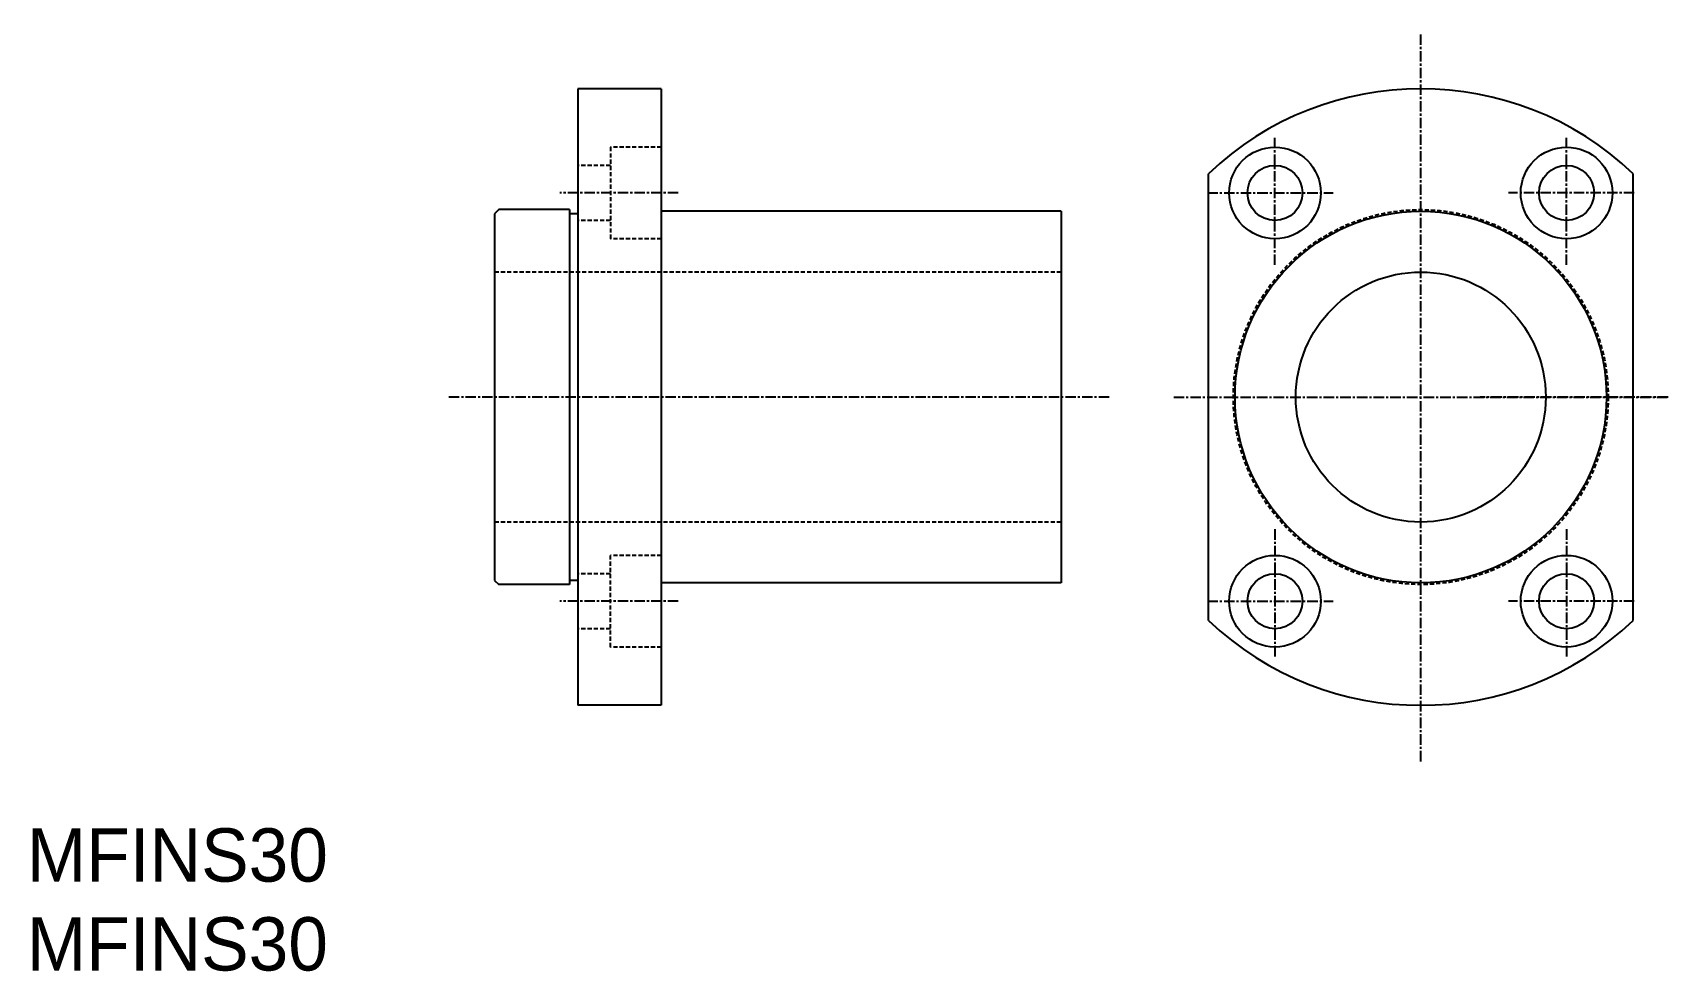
# Model space of a CAD drawing. Extents: x 11 to 207, y 10 to 123.
import ezdxf

# ---------------------------------------------------------------- set-up
doc = ezdxf.new("R2010")
doc.units = 0
doc.linetypes.add('CENTER', pattern=[2, 1.25, -0.25, 0.25, -0.25])
doc.linetypes.add('DASHED', pattern=[0.75, 0.5, -0.25])
doc.layers.get('0').update_dxf_attribs({"linetype": 'CONTINUOUS'})
doc.layers.add('CENTER', color=1, linetype='CENTER')

msp = doc.modelspace()

# ---------------------------------------------------------------- linework, layer by layer
at = {"color": 7, "linetype": 'CONTINUOUS'}
for p, q in [((76.15, 115.83), (76.15, 41.83)), ((86.15, 115.83), (76.15, 115.83)), ((86.15, 115.83), (86.15, 41.83)), ((151.82, 52.02), (151.82, 105.64)), ((202.82, 52.02), (202.82, 105.64)), ((66.65, 101.33), (66.15, 100.83)), ((66.15, 100.83), (66.15, 56.83)), ((75.15, 101.33), (66.65, 101.33)), ((75.15, 101.33), (75.15, 56.33)), ((76.15, 100.83), (75.15, 100.83)), ((134.15, 101.13), (86.15, 101.13)), ((134.15, 101.13), (134.15, 56.53)), ((66.15, 93.83), (66.15, 93.83)), ((66.15, 56.83), (66.65, 56.33)), ((75.15, 56.33), (66.65, 56.33)), ((76.15, 56.83), (75.15, 56.83)), ((134.15, 56.53), (86.15, 56.53)), ((86.15, 56.53), (86.15, 56.53)), ((86.15, 41.83), (76.15, 41.83))]:
    msp.add_line(p, q, dxfattribs=at)
at = {"color": 3, "linetype": 'DASHED'}
for p, q in [((86.15, 108.83), (80.05, 108.83)), ((80.05, 108.83), (80.05, 97.83)), ((80.05, 106.63), (76.15, 106.63)), ((80.05, 100.03), (76.15, 100.03)), ((86.15, 97.83), (80.05, 97.83)), ((134.15, 93.83), (66.15, 93.83)), ((134.15, 63.83), (66.15, 63.83)), ((86.15, 59.83), (80.05, 59.83)), ((80.05, 48.83), (80.05, 59.83)), ((80.05, 57.63), (76.15, 57.63)), ((80.05, 51.03), (76.15, 51.03)), ((86.15, 48.83), (80.05, 48.83))]:
    msp.add_line(p, q, dxfattribs=at)
at = {"color": 7, "linetype": 'CONTINUOUS'}
for centre, radius in [((159.82, 103.33), 5.5), ((194.82, 103.33), 5.5), ((159.82, 103.33), 3.3), ((194.82, 103.33), 3.3), ((177.32, 78.83), 22.3), ((177.32, 78.83), 15), ((159.82, 54.33), 5.5), ((194.82, 54.33), 5.5), ((159.82, 54.33), 3.3), ((194.82, 54.33), 3.3)]:
    msp.add_circle(centre, radius, dxfattribs=at)
at = {"color": 3, "linetype": 'DASHED'}
msp.add_circle((177.32, 78.83), 22.5, dxfattribs=at)
at = {"color": 7, "linetype": 'CONTINUOUS'}
for start, end in [(46.434, 133.566), (226.434, 313.566)]:
    msp.add_arc((177.32, 78.83), 37, start, end, dxfattribs=at)
at = {"layer": 'CENTER', "color": 1, "linetype": 'CENTER'}
for p, q in [((177.32, 35.1), (177.32, 122.56)), ((159.82, 94.7), (159.82, 110.17)), ((194.82, 94.7), (194.82, 110.17)), ((88.18, 103.33), (73.96, 103.33)), ((151.7, 103.33), (166.8, 103.33)), ((202.94, 103.33), (187.84, 103.33)), ((139.91, 78.83), (60.48, 78.83)), ((147.66, 78.83), (207.03, 78.83)), ((207.03, 78.83), (184.44, 78.83)), ((159.82, 62.96), (159.82, 47.49)), ((194.82, 62.96), (194.82, 47.49)), ((88.18, 54.33), (73.96, 54.33)), ((151.7, 54.33), (166.8, 54.33)), ((202.94, 54.33), (187.84, 54.33))]:
    msp.add_line(p, q, dxfattribs=at)

# ---------------------------------------------------------------- texts
at = {"color": 7, "linetype": 'CONTINUOUS'}
for p in [(10, 20.67), (10, 10)]:
    msp.add_text('MFINS30', height=6.4, dxfattribs=at).set_placement(p)

doc.saveas('drawing.dxf')
